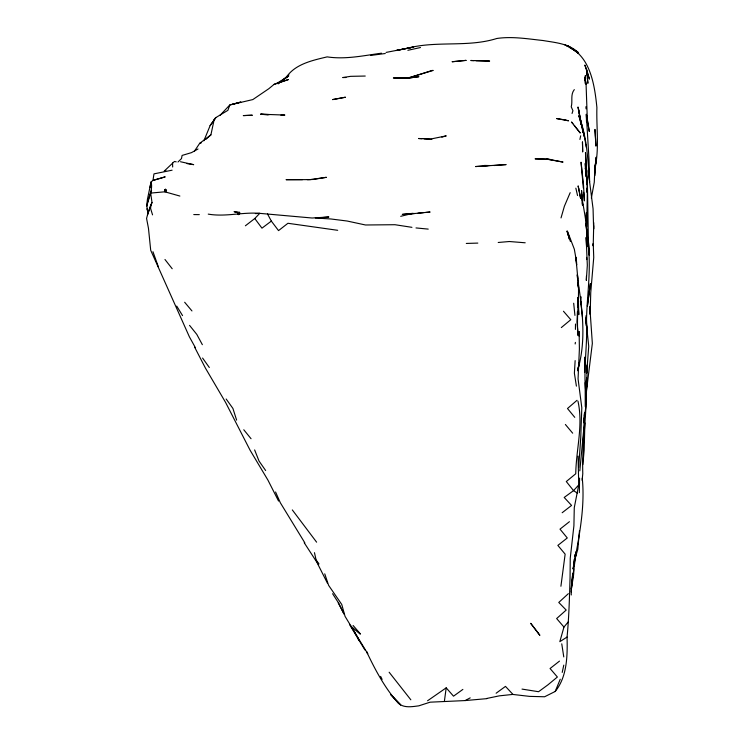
<?xml version="1.0" encoding="UTF-8"?>
<svg xmlns="http://www.w3.org/2000/svg" width="744" height="744" viewBox="0 0 744 744"><rect width="100%" height="100%" fill="white"/><g stroke="black" fill="none" stroke-linecap="round" stroke-linejoin="round"><path stroke-width="1.12" d="M586.263 167.828L585.491 152.641L587.379 181.294L588.411 241.912L589.425 255.527L588.141 237.401M172.097 170.19L153.962 173.873L152.976 180.42L165.019 176.914L152.976 180.42L151.06 181.917C154.008 192.473 143.834 202.024 148.028 212.198M585.881 392.73C582.961 367.508 588.179 342.51 586.291 317.316L586.393 326.077M586.467 326.095C586.235 296.075 592.81 265.924 586.616 236.053L587.974 246.58L585.956 223.163M586.625 218.308L586.672 236.88L586.644 234.555M585.881 391.539L585.835 406.875L583.817 422.722L584.477 413.376L584.105 425.587L579.809 470.887M586.644 192.166L586.681 188.195M513.053 694.468L529.551 696.375L544.599 696.765L555.201 691.464C567.281 676.752 567.514 655.408 567.067 637.059C568.965 617.241 569.504 597.32 570.062 577.428L570.248 558.205L573.912 525.729L574.275 507.668L578.739 484.921L578.069 456.091M586.663 373.116L587.295 364.783L586.095 403.732L586.179 399.956C585.519 424.573 581.957 448.92 582.784 473.686L582.124 480.336M593.721 222.623L593.638 229.096L593.061 208.757L588.151 170.599M575.428 329.406L575.503 324.021M579.353 492.658L579.567 478.141M578.06 297.516L577.707 307.226M584.561 357.167L584.784 372.353M586.43 276.024L586.337 280.367L587.323 265.292L586.142 237.438L586.514 245.381C588.495 228.073 583.752 211.296 581.538 194.361L582.645 205.13L581.548 190.492L581.947 199.485M586.17 220.996L586.43 212.486M586.179 220.698L586.421 212.663M589.62 181.899L588.978 159.039L586.3 114.232L586.505 121.811M573.745 568.714C574.349 577.651 570.611 586.123 571.28 594.977M578.692 467.511L580.729 437.751L581.808 407.796L578.069 378.882L579.39 349.066L579.139 331.517L579.148 336.139M582.933 444.047L584.514 423.317M579.492 530.593L577.8 549.314L575.419 557.312M151.571 190.334L150.669 193.087L152.008 202.535L150.8 204.916L150.623 208.58L152.548 214.867M585.881 399.658L586.821 382.342L585.9 395.529L592.345 343.393L589.992 309.467L590.131 306.286L590.169 314.396L590.736 292.69L593.74 257.48L593.238 243.502L593.126 245.501M586.477 379.738L586.3 382.946L586.588 378.054M575.14 360.598L574.387 373.246L576.405 386.127M571.253 591.917L571.876 581.929L571.113 588.941M577.418 311.569L577.037 322.078L578.135 335.628C575.893 315.605 580.366 295.526 577.567 275.531M239.642 212.338L239.531 213.826L238.396 214.616L237.299 212.384L238.396 214.616L239.642 212.338L234.072 211.677L237.15 212.458M585.258 406.577L585.175 382.639M580.506 301.143L580.841 296.707L580.432 302.12M593.219 245.883L593.684 225.73M571.531 587.611L572.75 573.196L571.811 583.296M586.681 373.004L588.736 346.286L585.835 319.111M583.817 422.722L584.226 418.109M584.431 415.803L584.738 412.343M584.886 422.843L584.17 450.139L582.84 464.582M569.978 47.597C590.876 58.06 594.772 86.527 596.893 107.471L596.893 107.638C596.307 127.949 599.422 148.456 594.94 168.525L596.149 157.244L594.623 175.91L594.921 167.381L594.279 182.206L591.35 198.118M594.94 168.525L595.888 160.518L594.819 169.641M571.708 584.412L576.33 551.369L575.465 556.326M151.06 181.917L147.424 199.346L146.689 206.042L150.669 193.087L164.508 191.831L164.768 189.701L165.484 189.274L166.358 190.241L165.745 192.064L179.881 196.053M573.196 568.965L574.433 559.125L573.196 568.965C578.525 538.944 585.296 508.896 582.273 478.206M560.911 586.263L565.142 554.15L557.861 545.399L567.281 537.968L560.009 529.142L569.43 521.693M444.363 701.499L446.195 687.837L453.524 696.179L462.87 689.418M575.168 343.961L575.382 342.389M150.018 187.451L150.52 184.763M205.688 139.5L210.896 134.887L214.179 119.533L215.769 117.636L227.887 110.345L229.812 104.96L252.821 99.575L268.807 88.722L274.145 84.323L288.226 79.608L274.145 84.323M579.911 139.444L580.664 135.808M577.632 370.772L579.418 362.375L577.772 369.694M562.222 672.409L563.785 665.136M577.772 369.824C586.951 338.771 581.901 306.249 577.019 274.973M568.416 621.714L563.961 627.053L559.823 641.681L567.067 637.059M561.023 217.927L564.398 206.218L570.174 192.668M148.595 210.803L146.568 218.448L148.465 228.296L150.707 250.272L189.367 336.781L195.477 347.829M572.043 113.469L572.945 110.716L571.234 106.829C572.861 101.017 570.202 94.767 574.303 89.606M150.8 204.916L147.47 214.7L152.008 202.535M164.508 191.831L165.484 189.274L165.745 192.064M210.115 125.643L215.769 117.636L210.115 125.643L203.893 140.783M555.201 691.464L560.241 679.244M194.5 151.069L199.699 143.322L210.896 134.887M286.133 77.506C295.015 64.049 312.368 60.413 327.137 56.879C345.514 59.66 363.491 55.605 381.523 53.196M287.407 76.585L288.867 74.8L278.191 83.886M578.739 484.921L573.54 490.631L564.194 497.448L571.569 505.427L562.166 512.737M245.39 225.785L254.783 218.522L259.749 213.351L312.099 218.011L328.867 216.997L318.386 217.908M176.226 161.848L174.44 161.448L164.219 171.111L165.847 170.553M568.351 593.666L558.772 602.445L566.193 610.061L556.651 618.543L563.961 627.053M577.009 400.309L567.495 408.512L574.768 417.356M177.993 161.987L181.499 158.584L182.085 155.431L191.515 152.622L198.016 148.995M561.311 327.583L570.788 319.697L563.459 311.234M559.488 661.109L550.067 668.521L557.386 677.021L547.919 684.852L538.563 691.715L522.018 689.093M220.112 115.264L229.812 104.96L240.851 102.058L232.407 104.309M267.487 213.9L271.337 221.108L261.962 228.166L254.783 218.522M446.195 687.837L427.586 700.764M496.136 693.222L505.483 686.386L512.867 694.329M279.418 82.472L288.635 76.093L276.61 83.505M444.438 701.527L465.13 700.569L470.189 697.863M199.699 143.322L201.373 142.82M441.852 137.138L446.233 135.873L430.776 139.007L418.639 138.505L421.932 138.719M407.87 50.304L420.49 47.523M345.439 97.222L332.596 99.594L345.207 97.287M410.548 213.928L430.106 212.021L425.68 212.449M400.718 216.309L413.153 213.296L402.309 214.402L414.743 213.472M386.089 52.415L413.664 47.049L396.301 50.518L410.567 47.569L408.084 48.062C437.193 40.567 467.911 47.597 496.853 38.474C512.225 36.224 527.71 38.883 543.064 40.529C555.359 42.622 568.574 43.505 578.218 52.461L564.947 44.761L567.97 46.463M370.558 55.456L385.28 53.512M365.248 76.046L350.629 76.334L342.742 77.553L345.969 77.497M465.13 700.569L486.957 698.635M512.625 694.44L499.298 695.854L486.576 698.504M417.923 213.184L423.457 212.654M498.21 242.479L509.333 241.521L525.199 242.786M493.932 165.531L506.115 164.582L475.611 166.554L488.306 165.633M255.378 213.612L259.749 213.351C242.544 211.956 225.441 217.118 208.246 214.123M444.252 701.527L430.106 702.178L418.816 705.833C412.046 706.707 404.122 708.232 398.412 703.368C385.011 688.2 375.255 670.046 366.662 651.791L367.731 653.678L350.554 625.658M466.302 243.437L477.815 243.093M307.421 179.685L313.215 179.453L326.356 177.323L310.22 179.611L286.059 179.676L302.52 179.667M280.888 115.134L284.868 115.069L260.67 114.195L268.128 114.939M489.645 165.54L484.298 165.503L487.497 165.54M193.766 214.579L199.299 214.625M260.67 114.195L269.607 114.567M473.974 60.636L470.822 60.496L489.636 61.055L476.076 60.729M315.317 217.983L330.978 218.987L347.141 221.024L365.499 224.986L394.99 224.716L411.934 227.329M424.136 138.868L431.818 139.379M415.998 227.934L428.219 229.106M337.683 230.305L287.937 223.284L278.535 230.612L271.337 221.108M187.051 163.606L193.673 164.657L180.504 161.746M164.768 189.701L166.358 190.241M577.567 493.244L573.54 490.631L566.296 481.535L575.754 473.761C576.107 449.543 583.38 425.28 577.958 401.156M360.096 634.055L351.084 626.299L345.058 616.367L341.747 604.444L328.616 585.361L324.747 573.838M353.084 625.471L360.403 633.907M565.384 424.48L572.675 433.175M184.661 302.25L191.952 310.936M410.837 699.806L389.14 672.232M243.79 429.772L251.054 438.728M189.553 325.361L196.797 334.4L202.359 344.686M292.318 509.928L316.609 542.171M572.871 123.699L571.522 122.007L580.264 133.027L574.21 125.401M164.973 259.498L172.199 268.742M314.461 552.671L316.126 560.083L318.99 563.915M226.157 399.007L232.909 408.419L236.62 420.109M202.582 358.059L209.324 367.499M265.654 470.534L259.024 461.038L254.625 449.915M304.212 542.748L316.842 562.204L327.416 583.156M304.845 542.86L280.367 502.814L275.559 491.989M349.485 624.402L359.389 640.826L353.4 629.731M332.596 593.712L338.873 603.468L343.942 614.107M176.709 306.072L182.55 315.605M357.604 637.924L364.941 649.977M570.416 241.474L566.993 230.984L567.56 233.105M338.222 602.919L343.728 613.233M316.126 560.083L318.302 564.203M278.563 501.056L267.942 480.131L250.068 450.176L225.525 402.318L205.418 368.075L194.668 347.243M380.64 676.408L382.118 679.384M158.425 267.012L152.948 251.704M568.193 233.179L574.331 249.194L576.572 262.028L576.609 264.957L575.884 257.275L577.818 278.423M147.033 208.869L148.307 213.11M589.425 179.63C587.807 158.035 586.737 136.115 578.804 115.627L582.18 127.512L577.986 106.996L580.46 119.542M575.847 188.185L577.549 195.542M580.608 122.509L581.064 124.611M585.305 80.092L584.877 77.32L586.077 84.323L587.444 123.067L587.081 118.984L589.304 131.511L586.672 115.301M577.763 283.929L578.572 288.123L577.744 282.804M585.63 143.22L582.943 129L584.133 136.505M586.077 84.323L585.128 79.255L585.37 83.523M568.211 235.281L567.467 231.235L568.23 235.42M561.757 643.83L563.775 656.915M578.692 109.563L580.45 121.43M585.844 144.308L586.226 147.163M586.384 176.979L585.333 167.995L586.83 177.435L587.36 191.403L586.7 226.762M580.971 303.803L580.627 300.976L582.478 317.046M586.309 177.035L585.909 171.957L586.272 176.551M584.97 163.652L586.235 174.803M585.909 320.153L586.997 330.131L585.937 315.8M573.68 303.236L574.935 315.409M585.928 223.265L586.598 229.915M587.183 75.823L586.579 69.397L584.84 65.035L589.397 79.124L586.579 69.397L587.89 83.309L587.388 77.962M585.891 106.745L586.086 108.866M583.696 192.361L584.393 200.889L583.519 185.172L581.055 162.192L583.343 188.055M586.635 181.145L586.904 184.586L586.607 180.234M582.208 202.814L582.385 205.037M578.488 310.285L578.795 314.628L578.293 297.405M568.788 235.82L568.946 238.787M577.893 297.851L578.088 302.408M586.644 257.368L586.718 259.572M585.575 83.309L585.333 75.628L585.379 83.635M172.552 162.983L172.673 167.019M588.03 300.976L587.397 306.24L590.429 283.501L588.03 300.976M574.982 554.829L574.712 557.005L574.982 554.819M431.948 70.494L408.326 78.092L393.381 77.971L409.293 77.953L418.928 76.669L406.847 78.306L433.185 70.438L431.948 70.494M466.014 60.385L452.24 61.733L466.014 60.385M252.16 115.218L243.381 115.59L252.16 115.218M546.933 158.993L535.076 158.835L550.467 159.514L547.324 159.253L563.041 162.08L546.933 158.993M564.696 119.858L556.642 118.566L568.556 120.788L564.696 119.858M574.061 49.904L567.821 45.728L578.674 53.494L574.061 49.904M400.616 704.828L390.767 694.617L400.616 704.828M537.893 632.67L530.686 623.305L539.874 635.33L537.893 632.67M581.808 125.652L580.543 120.184L583.184 132.925L581.808 125.652M578.692 188.548L578.116 185.888L580.627 198.406L578.692 188.548M595.386 135.938L594.958 129.4L595.953 146.112L595.386 135.938M582.682 151.767L582.468 142.011L582.682 151.767"/></g></svg>
